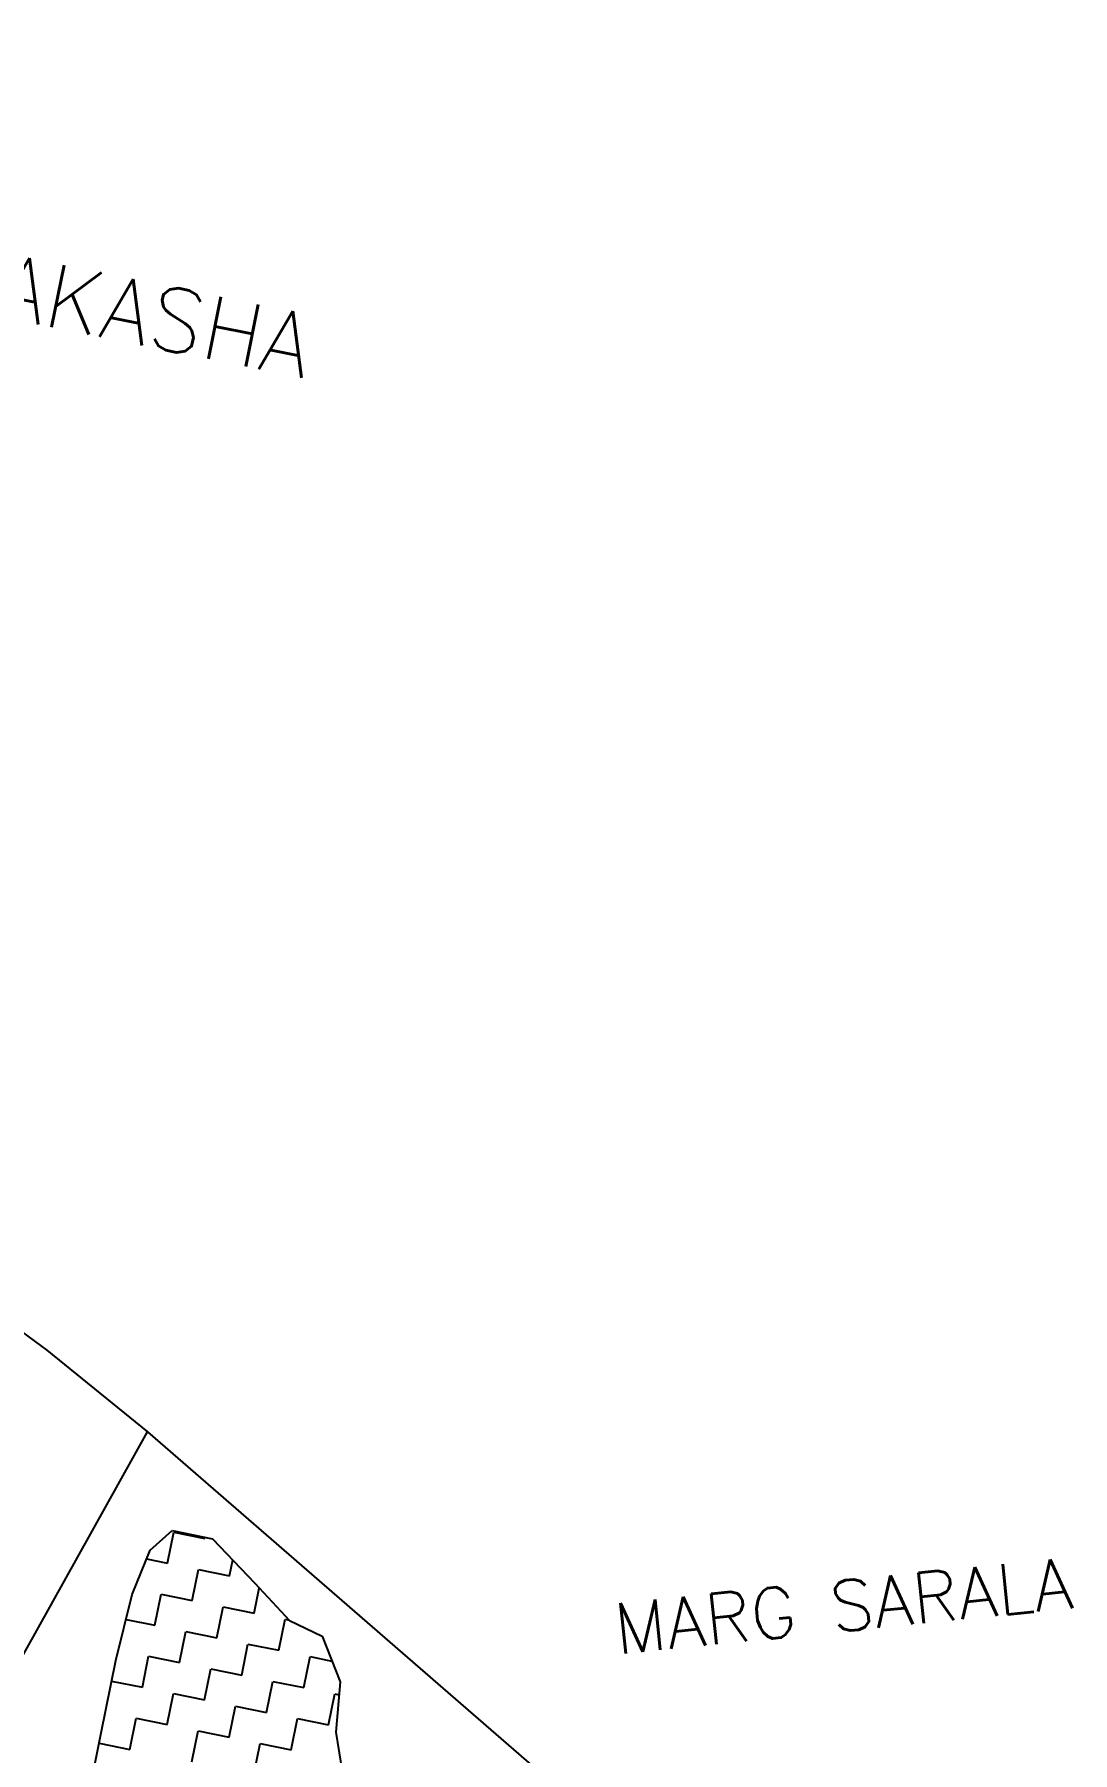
# Model space of a CAD drawing. Header units: metres. Extents: x 278801 to 279668, y 2074665 to 2075564.
# Drawn here: x 279499.6 to 279550.9, y 2075478.9 to 2075563.8 of the extents above; entities that cross this region are included whole.
import ezdxf

# ---------------------------------------------------------------- set-up
doc = ezdxf.new("R2010")
doc.units = ezdxf.units.M
for name, color, linetype in [('POLY_HATCH', 12, 'Continuous'), ('POLY_PARCEL', 6, 'Continuous'), ('TEXT_MAPOUT', 7, 'Continuous'), ('V_BOUND_LINE', 7, 'Continuous')]:
    doc.layers.add(name, color=color, linetype=linetype)
doc.styles.get("Standard").update_dxf_attribs({"font": 'simplex.shx'})

msp = doc.modelspace()

# ---------------------------------------------------------------- linework, layer by layer
at = {"layer": 'POLY_HATCH'}
for p, q in [((279505.298, 2075488.913), (279506.385, 2075489.881)), ((279506.385, 2075489.881), (279508.384, 2075489.477)), ((279508.384, 2075489.477), (279510.464, 2075487.274)), ((279504.408, 2075486.717), (279505.298, 2075488.913)), ((279510.464, 2075487.274), (279512.174, 2075485.443)), ((279503.602, 2075483.464), (279504.408, 2075486.717)), ((279512.174, 2075485.443), (279513.8, 2075484.669)), ((279513.8, 2075484.669), (279514.681, 2075482.412)), ((279502.881, 2075479.898), (279503.602, 2075483.464)), ((279514.681, 2075482.412), (279514.476, 2075479.929)), ((279502.217, 2075476.616), (279502.881, 2075479.898)), ((279514.476, 2075479.929), (279514.871, 2075477.473))]:
    msp.add_line(p, q, dxfattribs=at)
at = {"layer": 'POLY_HATCH', "linetype": 'Continuous'}
for p, q in [((279506.153, 2075488.27), (279506.463, 2075489.803)), ((279506.463, 2075489.803), (279507.995, 2075489.493)), ((279507.995, 2075489.493), (279508.007, 2075489.553)), ((279505.122, 2075488.479), (279506.153, 2075488.27)), ((279507.375, 2075486.428), (279507.685, 2075487.961)), ((279507.685, 2075487.961), (279509.218, 2075487.651)), ((279509.218, 2075487.651), (279509.375, 2075488.428)), ((279510.44, 2075485.808), (279510.688, 2075487.034)), ((279505.533, 2075485.205), (279505.843, 2075486.738)), ((279505.843, 2075486.738), (279507.375, 2075486.428)), ((279508.598, 2075484.586), (279508.908, 2075486.118)), ((279508.908, 2075486.118), (279510.44, 2075485.808)), ((279504.105, 2075485.494), (279505.533, 2075485.205)), ((279511.663, 2075483.966), (279511.973, 2075485.498)), ((279511.973, 2075485.498), (279512.158, 2075485.461)), ((279506.756, 2075483.363), (279507.065, 2075484.896)), ((279507.065, 2075484.896), (279508.598, 2075484.586)), ((279504.913, 2075482.14), (279505.223, 2075483.673)), ((279505.223, 2075483.673), (279506.756, 2075483.363)), ((279509.821, 2075482.743), (279510.13, 2075484.276)), ((279510.13, 2075484.276), (279511.663, 2075483.966)), ((279512.886, 2075482.124), (279513.196, 2075483.656)), ((279513.196, 2075483.656), (279514.281, 2075483.436)), ((279507.978, 2075481.521), (279508.288, 2075483.053)), ((279508.288, 2075483.053), (279509.821, 2075482.743)), ((279503.396, 2075482.447), (279504.913, 2075482.14)), ((279511.043, 2075480.901), (279511.353, 2075482.433)), ((279511.353, 2075482.433), (279512.886, 2075482.124)), ((279506.136, 2075480.298), (279506.446, 2075481.831)), ((279506.446, 2075481.831), (279507.978, 2075481.521)), ((279509.201, 2075479.678), (279509.511, 2075481.211)), ((279509.511, 2075481.211), (279511.043, 2075480.901)), ((279514.108, 2075480.281), (279514.418, 2075481.814)), ((279514.418, 2075481.814), (279514.628, 2075481.771)), ((279504.293, 2075479.075), (279504.603, 2075480.608)), ((279504.603, 2075480.608), (279506.136, 2075480.298)), ((279512.266, 2075479.058), (279512.576, 2075480.591)), ((279512.576, 2075480.591), (279514.108, 2075480.281)), ((279502.777, 2075479.382), (279504.293, 2075479.075)), ((279507.358, 2075478.456), (279507.668, 2075479.988)), ((279507.668, 2075479.988), (279509.201, 2075479.678)), ((279510.423, 2075477.836), (279510.733, 2075479.368)), ((279510.733, 2075479.368), (279512.266, 2075479.058))]:
    msp.add_line(p, q, dxfattribs=at)
at = {"layer": 'POLY_PARCEL'}
msp.add_line((279492.916, 2075472.792), (279505.166, 2075494.755), dxfattribs=at)
at = {"layer": 'V_BOUND_LINE', "ltscale": 10}
for p, q in [((279465.514, 2075524.259), (279500.195, 2075498.792)), ((279500.195, 2075498.792), (279505.166, 2075494.755)), ((279505.166, 2075494.755), (279542.506, 2075462.379))]:
    msp.add_line(p, q, dxfattribs=at)

# ---------------------------------------------------------------- texts
at = {"layer": 'TEXT_MAPOUT'}
for s, height, rotation, p in [('EKATRIKARNA NATR CHA NAKASHA', 3.12706, 348.56843, (279443.55, 2075560.819)), ('MARG SARALA', 2.50165, 5.80153, (279528.366, 2075483.767))]:
    msp.add_text(s, height=height, rotation=rotation, dxfattribs=at).set_placement(p)

doc.saveas('drawing.dxf')
